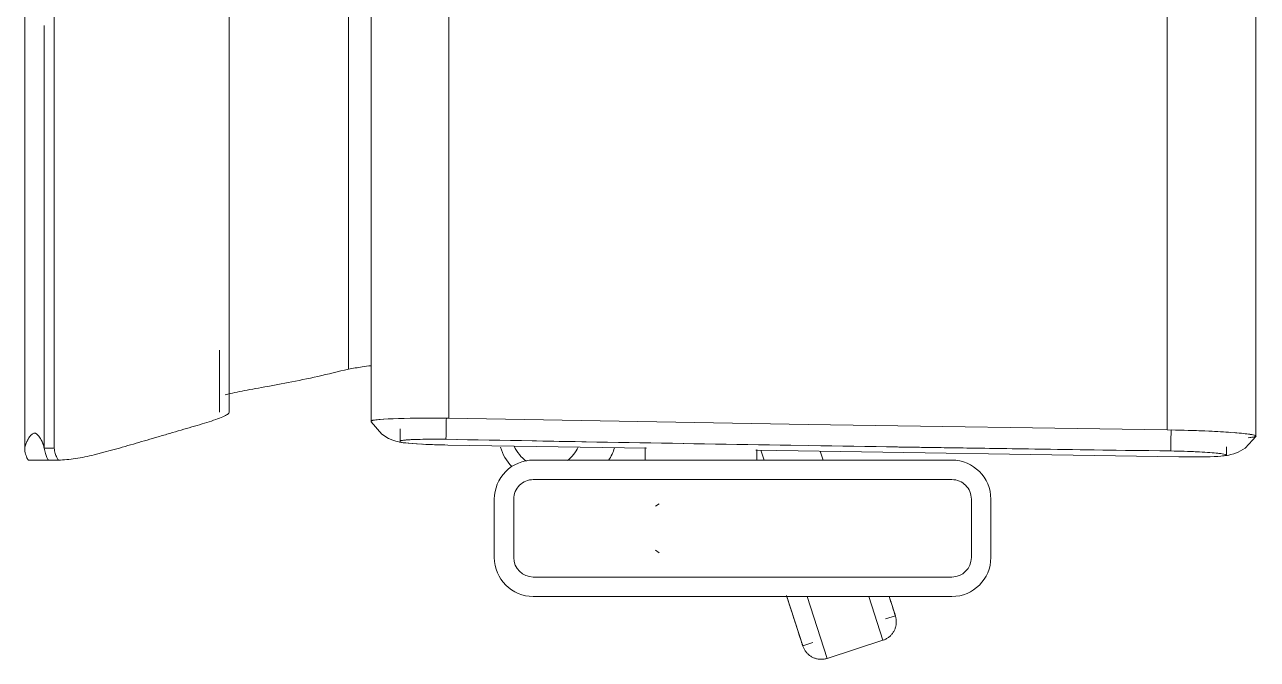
# Model space of a CAD drawing. Header units: millimetres. Extents: x -44657 to 28812, y -28146 to 16565.
# Drawn here: x -20147 to -19514, y -2801 to -2476 of the extents above; entities that cross this region are included whole.
import ezdxf

# ---------------------------------------------------------------- set-up
doc = ezdxf.new("R2010")
doc.units = ezdxf.units.MM
doc.layers.add('I-FURN', color=30, linetype='Continuous', lineweight=5)

# ---------------------------------------------------------------- blocks, each defined once
blk = doc.blocks.new('CHR01 - Operating Chair - CHR01 - Operating Chair-V43-NEW PROPOSED GROUND STOREY PLAN _White Box_')
at = {"layer": 'I-FURN', "color": 31}
for p, q in [((69.9999999999978, -33.45732740235695), (69.99999999999775, -23.1890806491676)), ((564.6717529176099, -21.28268696631358), (75.3282470823919, -21.28268696631358)), ((76.14548972440303, -36.38299167046521), (76.14548972440245, -31.27095836452078)), ((76.14623778912085, -31.27095836452084), (293.0613845958504, -31.27095836452084)), ((293.0613845958501, -31.27095836452075), (76.14623778912066, -31.27095836452075)), ((70.00049425743644, -38.57592344522084), (70.00049425743698, -33.45732740235698)), ((563.8545166946473, -36.38299167046522), (76.14548972440316, -36.38299167046522)), ((94.63110800884478, -126.333943037947), (545.3687510210755, -126.333943037947)), ((94.63300787742286, -121.3529881173432), (126.4824203725932, -121.3529881173475)), ((116.7533955374832, -187.5604072080927), (523.2493787942859, -187.5604072080927)), ((89.68994988027445, -199.1767776810649), (89.99836635852785, -199.1767776810649)), ((320.0000000000009, -199.1767776810437), (89.99836635852571, -199.1767776810394)), ((83.42714979417777, -214.1502821485879), (79.44713773999545, -214.0861567674947)), ((79.75682754215325, -214.0911639481417), (79.44869212899623, -214.0861993147364)), ((79.44901342319407, -214.0958545259516), (79.75730770356849, -214.1008217190025)), ((81.30327792470295, -214.1160801340163), (79.75682754215325, -214.0911639481417)), ((85.97760343912758, -214.1913407150509), (79.75949457671486, -214.0911554404744)), ((77.73598379349518, -238.6711344826505), (76.09211161480317, -340.6998628119538)), ((76.09221013915015, -340.6998607413324), (77.73611774683954, -238.668933472479)), ((91.45800603940805, -239.1767776810647), (319.9999999999995, -239.1767776810647)), ((20, -262.5), (49.99999999999918, -262.5)), ((49.99999999999918, -272.5000000000002), (19.99999999999994, -272.5000000000002)), ((0, -497.5), (0, -282.5)), ((10.00000000000017, -282.5), (10.00000000000017, -497.5)), ((59.99999999999898, -497.4999999999999), (59.99999999999736, -282.5)), ((69.99999999999756, -282.5), (69.99999999999918, -497.5)), ((70.63889090705418, -339.999999999979), (76.40504864453418, -339.999999999979)), ((23.71332401730161, -345.2605911431748), (22.40287260795496, -347.1318234286928)), ((46.28591802079121, -345.2623212281364), (47.59519181070537, -347.133553512996)), ((75.48409957469688, -397.3841434101073), (70.6388909070585, -397.3841434101073)), ((71.68845168618954, -614.023955308406), (75.18856045176267, -396.7858689203139)), ((75.18846195017068, -396.7858695786215), (71.68850870963824, -614.014303134619)), ((75.14588979515729, -399.42815703522), (69.99999999999709, -401.1001579843149)), ((-25.3504881441533, -420.9246200957241), (0.5418256254544631, -412.5116973709361)), ((-25.35048814415339, -420.9246200957239), (0.5418256254543714, -412.511697370936)), ((-31.77088336335073, -433.5253552024234), (0.04659587959866381, -423.1872295119077)), ((0.04659587959896205, -423.1872295119074), (-31.77088336335553, -433.5253552024249)), ((-25.35048814415144, -420.9246200956997), (-23.70227665742274, -425.9972934541871)), ((74.65578685257309, -429.8469332822917), (69.99999999999709, -431.3596901321555)), ((69.99999999999709, -431.3596901321555), (74.65578685257309, -429.8469332822917)), ((-31.77088336335006, -433.5253552023952), (-22.50037353210472, -462.0570506912537)), ((-0.05327543419581192, -454.7635463959962), (-22.50037353210241, -462.0570506912781)), ((-22.50037353210728, -462.0570506912796), (-0.05327543419679594, -454.7635463959963)), ((-11.54784990858177, -463.4047725628889), (-9.899638425404873, -468.4774459104567)), ((-9.899638425406247, -468.4774459104818), (-0.5376298444504743, -465.4355449262279)), ((-0.5376298444505843, -465.4355449262277), (-9.899638425406227, -468.4774459104817)), ((20, -507.4999999999997), (49.9999999999991, -507.4999999999997)), ((49.99999999999905, -517.5), (19.99999999999987, -517.5)), ((319.999999999999, -608.0550665512269), (85.51469216765209, -608.0550665512269)), ((72.61118830897524, -638.5530022342784), (76.75760139674351, -638.6198086448659)), ((73.06608142912022, -637.1704607132158), (73.21270319631802, -636.2923243912912)), ((73.2117742224988, -636.3080983619842), (73.06645570370848, -637.1784295797949)), ((81.63478495437597, -650.8149624117848), (81.51179339402833, -649.6177759123475)), ((83.0818174056782, -651.5096770285513), (83.22817012165402, -650.6331518713625)), ((83.24387963632572, -650.536722182045), (83.09758197632692, -651.4145081420378)), ((82.36774686259092, -653.6530364701675), (320.0000000000009, -653.6530364701719))]:
    blk.add_line(p, q, dxfattribs=at)
at = {"layer": 'I-FURN', "color": 31, "flags": 128}
for points in [[(89.60889509591257, -199.2763891231042), (83.34642452565127, -204.7082961225439), (81.17096539068415, -208.210764536768), (80.24976401322154, -210.3709321130087), (79.77244192891321, -211.8349877016042), (79.48381357822097, -212.9258879168981), (79.28759484612102, -213.8059560489451), (79.14168301640682, -214.5627429874918), (79.02547523493584, -215.2468084185085), (78.9279807083131, -215.889055834429), (78.89651274040507, -216.111566164014)], [(89.99836635852786, -199.1767776810646), (90.45041743860979, -200.1796611937918), (90.84748416045205, -203.138022964968), (91.16965594061529, -207.9035183823435), (91.40077774076987, -214.2371856067154), (91.52926014877548, -221.8214281163624), (91.54866052019891, -230.2759403228121), (91.45800603940808, -239.1767776810647)], [(91.45800603940756, -239.176777681091), (88.256313232112, -423.6159221161706), (85.51469216765165, -608.0550665512516)], [(76.44805893287997, -339.999999999979), (71.78731319324869, -339.999999999979), (69.99999999999709, -339.999999999979)], [(69.99999999999709, -397.3841434101073), (71.78731319325303, -397.3841434101073), (75.53034858396539, -397.3841434101073)], [(-0.1513653625735515, -412.7369287761719), (-0.8757104494216492, -412.9722827617586), (-1.608780208676694, -413.2104715652566), (-2.349401885110683, -413.4511141353868), (-3.096390642025017, -413.6938254953724), (-3.848551456757434, -413.9382173588094), (-4.604681032453607, -414.1838987508597), (-5.363569723097362, -414.4304766337017), (-6.124003468672209, -414.6775565353172), (-6.884765737396151, -414.9247431805773), (-7.644639471932795, -415.1716411235763), (-8.402409036403766, -415.4178553802773), (-9.156862161148775, -415.6629920603914), (-9.906791882114659, -415.9066589975234), (-10.65099847172442, -416.1484663765514), (-11.38829135818989, -416.3880273572618), (-12.11749103017545, -416.6249586931741), (-12.83743092375022, -416.8588813447034), (-13.54695928867931, -417.0894210855006), (-14.2449410309222, -417.3162091011703), (-14.93025952860095, -417.538882579255), (-15.60181841829777, -417.7570852896959), (-16.25854334905294, -417.9704681547066), (-16.8993837010741, -418.1786898072207), (-17.52331426650208, -418.3814171370076), (-18.12933688953001, -418.5783258235949), (-18.71648206323826, -418.7691008550785), (-19.28381048060228, -418.953437032115), (-19.83041453717005, -419.1310394561348), (-20.35541978306127, -419.3016240011512), (-20.85798632187572, -419.4649177682791), (-21.33731015436249, -419.6206595223292), (-21.79262446463655, -419.7686001097132), (-22.22320084692858, -419.9085028570507), (-22.6283504708843, -420.0401439497921), (-23.00742518352036, -420.163312790279), (-23.35981854617794, -420.2778123346246), (-23.68496680464169, -420.3834594079968), (-23.9823497910555, -420.4800849976071), (-24.25149175608419, -420.5675345231247), (-24.49196213000019, -420.6456680839725), (-24.70337621149962, -420.7143606831086), (-24.88539578314773, -420.7735024270401), (-25.03772965246586, -420.8229987015857), (-25.16013411775497, -420.8627703232648), (-25.25241335797971, -420.8927536659667), (-25.31441974604627, -420.912900762745), (-25.34605408495835, -420.9231793825359), (-25.35048814415144, -420.9246200956997)], [(-31.77088336335439, -433.5253552023995), (-31.88684976420436, -433.1425622274392), (-31.98741576810212, -432.7554380268704), (-32.07242049089671, -432.3646019168382), (-32.14172794316264, -431.9706791517361), (-32.19522724776091, -431.5742999239616), (-32.23283281721694, -431.1760983557195), (-32.25448449064263, -430.7767114845741), (-32.26014762998597, -430.3767782443246), (-32.24981317541312, -429.9769384428388), (-32.22349765986652, -429.5778317385013), (-32.18124318254765, -429.180096616908), (-32.12311734161033, -428.7843693693982), (-32.04921312599958, -428.3912830751631), (-31.95964876668738, -428.0014665884061), (-31.85456754755644, -427.6155435323546), (-31.73413757613118, -427.2341313015799), (-31.59855151468019, -426.8578400742753), (-31.44802627197163, -426.487271836142), (-31.28280265629226, -426.1230194173091), (-31.10314499017629, -425.7656655439453), (-30.90934068757181, -425.4157819060057), (-30.70169979400769, -425.0739282426898), (-30.48055449062316, -424.7406514469192), (-30.24625856273994, -424.4164846904806), (-29.99918683384753, -424.1019465710336), (-29.73973456601112, -423.7975402824662), (-29.46831682751607, -423.503752809904), (-29.18536782884518, -423.2210541506348), (-28.89134022802806, -422.9498965622006), (-28.58670440651059, -422.6907138389125), (-28.27194771662288, -422.4439206178236), (-27.94757370191493, -422.2099117154467), (-27.61410129162912, -421.989061496114), (-27.27206397047463, -421.7817232730519), (-26.92200892520254, -421.5882287431978), (-26.56449616921605, -421.4088874565127), (-26.20009764664948, -421.2439863208129), (-25.82939631741059, -421.0937891427199), (-25.45298522454607, -420.9585362056936), (-25.35048814415144, -420.9246200956997)], [(-25.35048814415144, -420.9246200956997), (-25.33527326870412, -420.919676482992), (-25.28965298291523, -420.9048535535892), (-25.21370026950837, -420.8801750210208), (-25.10753663662727, -420.8456803656738), (-24.97133192343084, -420.8014247716396), (-24.80530402840615, -420.7474790384215), (-24.60971856077612, -420.6839294676881), (-24.38488841556085, -420.6108777252039), (-24.13117327302879, -420.5284406781607), (-23.84897902328709, -420.4367502082575), (-23.53875711693387, -420.33595300068), (-23.20100384285081, -420.2262103094604), (-22.83625953421897, -420.1076976995001), (-22.44510770412228, -419.9806047656818), (-22.02817411205542, -419.8451348296023), (-21.58612576282185, -419.7015046142488), (-21.11966983948083, -419.5499438973296), (-20.62955257199821, -419.3906951436584)], [(-9.899638425404873, -468.4774459104567), (-10.28243140036524, -468.5934123113066), (-10.66955560093404, -468.6939783152044), (-11.06039171097055, -468.778983037999), (-11.4543144760683, -468.8482904902606), (-11.85069370384275, -468.9017897948632), (-12.24889527208492, -468.9393953643192), (-12.6482821432303, -468.9610470377449), (-13.04821538347978, -468.9667101770839), (-13.44805518496988, -468.9563757225154), (-13.84716188930311, -468.9300602069688), (-14.2448970109007, -468.8878057296499), (-14.64062425840622, -468.8296798887126), (-15.03371055264564, -468.7557756730975), (-15.42352703940264, -468.6662113137897), (-15.80945009544981, -468.5611300946587), (-16.19086232622447, -468.4407001232335), (-16.56715355352907, -468.3051140617825), (-16.93772179166233, -468.1545888190739), (-17.30197421049523, -467.9893652033945), (-17.6593280838634, -467.8097075372786), (-18.00921172179872, -467.6159032346741), (-18.35106538511461, -467.4082623411099), (-18.68434218088518, -467.1871170377254), (-19.00850893732384, -466.9528211098379), (-19.32304705677079, -466.7057493809455), (-19.6274533453425, -466.4462971131134), (-19.92124081790042, -466.1748793746183), (-20.20393947717397, -465.8919303759431), (-20.47509706560377, -465.5979027751304), (-20.7342797889005, -465.2932669536129), (-20.98107300998516, -464.9785102637252), (-21.21508191235776, -464.6541362490172), (-21.43593213169473, -464.3206638387314), (-21.64327035475248, -463.9786265175769), (-21.83676488461098, -463.6285714723048), (-22.01610617129164, -463.271058716314), (-22.18100730699583, -462.9066601937517), (-22.33120448508455, -462.5359588645128), (-22.46645742211508, -462.1595477716484), (-22.50037353210905, -462.0570506912537)], [(-9.899638425404873, -468.4774459104567), (-9.88442354996189, -468.472502297749), (-9.838803264168666, -468.4576793683462), (-9.7628505507618, -468.4330008357821), (-9.6566869178807, -468.3985061804308), (-9.520482204684276, -468.3542505863966), (-9.354454309659582, -468.3003048531785), (-9.158868842029552, -468.2367552824451), (-8.934038696814287, -468.1637035399609), (-8.680323554282223, -468.0812664929178), (-8.398129304540522, -467.9895760230146), (-8.087907398187303, -467.888778815437), (-7.750154124104245, -467.7790361242175), (-7.385409815472406, -467.6605235142571), (-6.994257985375714, -467.5334305804431), (-6.577324393308857, -467.3979606443593), (-6.135276044075283, -467.2543304290058), (-5.668820120734267, -467.1027697120867), (-5.17870285325165, -466.9435209584154), (-4.665708324712466, -466.7768389320323), (-4.130657216927659, -466.6029902886255), (-3.574405497526993, -466.4222531489299), (-2.997843050604263, -466.2349166538153), (-2.40189225307621, -466.0412805017122), (-1.78750649909847, -465.8416544691606), (-1.155668674803906, -465.6363579152219), (-0.5073895859405525, -465.4257192705942), (0.1562936592518327, -465.2100755121712)], [(-5.407136603129152, -467.0177435830361), (-5.886460435615925, -467.1734853370862), (-6.341774745889984, -467.3214259244702), (-6.772351128182016, -467.4613286718077), (-7.177500752133404, -467.5929697645534), (-7.5565754647738, -467.716138605036), (-7.908968827431375, -467.8306381493816), (-8.234117085895127, -467.9362852227538), (-8.531500072308939, -468.0329108123641), (-8.800642037337628, -468.1203603378817), (-9.04111241125362, -468.1984938987295), (-9.252526492753054, -468.2671864978699), (-9.434546064401161, -468.3263282417971), (-9.586879933719297, -468.3758245163427), (-9.709284399008402, -468.4155961380218), (-9.801563639233143, -468.445579480728), (-9.863570027304036, -468.465726577502), (-9.895204366211784, -468.4760051972929), (-9.899638425404873, -468.4774459104567)], [(85.51469216765207, -608.0550665512262), (85.26566922232362, -619.0544425012315), (84.88814843726367, -629.3865257985756), (84.4050326432548, -638.4245060403468), (83.84563074120122, -645.6200814103657), (83.24387963632572, -650.536722182045)], [(82.29018705551735, -653.7024242576006), (76.20583227363372, -648.0714638990027), (74.14421195283039, -644.5005081800066), (73.29295779873603, -642.3114663131636), (72.86292936695425, -640.832378736521), (72.60947790250752, -639.7322362377693), (72.44159875464035, -638.8456987705277), (72.3200317253214, -638.0839055022038), (72.22581362996236, -637.395660379185), (72.14895511955598, -636.7497231427701), (72.12463523283638, -636.5259786942983)], [(83.09758197632691, -651.4145081420379), (82.57595883021376, -653.4620173029427), (82.07899200069396, -653.2583292066142), (81.85906340574364, -652.3641710626672)]]:
    blk.add_lwpolyline(points, dxfattribs=at)
at = {"layer": 'I-FURN', "color": 31}
for centre, radius, start, end in [((20, -282.5), 19.99999999999998, 90.00000000000064, 180.0000000000004), ((49.99999999999918, -282.5), 20.00000000000002, 2.671665932429354e-13, 90.00000000000044), ((82.28221048790732, -287.0000000000001), 22.00000000000001, 104.9999999999992, 134.9999999999991), ((20, -282.5), 9.99999999999981, 90.00000000000037, 180), ((49.99999999999918, -282.5), 9.999999999999776, 359.9999999999996, 90.00000000000006), ((84.28221048790726, -289.2500000000002), 18, 113.425713954957, 145.4792722747383), ((84.28221048790726, -289.2500000000002), 17.99999999999999, 216.8496628382308, 244.7630046017968), ((82.28221048790718, -303.0000000000002), 21.99999999999998, 235.7788227958342, 254.3511578978181), ((20, -497.5), 20.00000000000002, 180.0000000000003, 269.9999999999986), ((20, -497.5), 9.999999999999758, 180.0000000000003, 269.9999999999999), ((49.99999999999918, -497.5), 9.999999999999774, 269.999999999999, 359.9999999999996), ((49.99999999999918, -497.5), 19.99999999999998, 269.9999999999989, 359.9999999999989)]:
    blk.add_arc(centre, radius, start, end, dxfattribs=at)
for centre, major_axis, ratio, start_param, end_param in [((89.34098694387173, -239.296141200518), (0.6449981299521714, 40.03251580433771), 0.05252342302525435, 4.74907574156094, 6.284804478874769), ((79.04378613966217, -239.1206158847814), (0.4033516003320444, 25.03445911726141), 0.0525234230252546, 8.442336000706442e-17, 0.9730510265679602), ((79.04372913494078, -239.1302650008988), (0.4033515909678007, 25.03445853605935), 0.05252342302525406, 1.017301511702892e-14, 0.2210996446350169), ((79.35614294030377, -239.1256167971821), (0.4033516364133595, 25.03446135668639), 0.05252342302525449, 5.528334479619305, 6.285213002141394), ((79.35608593558233, -239.1352659132994), (0.403351652653362, 25.03446236464098), 0.05252342302525424, 5.781828267413516, 6.032576698442676), ((79.04372913494078, -239.1302650008988), (0.4033515909677947, 25.03445853605933), 0.05252342302525468, 0.4431186607193109, 1.55321374114078), ((79.35608593558233, -239.1352659132994), (0.4033516526533565, 25.03446236464098), 0.05252342302525408, 5.529070330578444, 5.78034891801059), ((79.35608593558233, -239.1352659132994), (0.4033516526533615, 25.03446236464094), 0.0525234230252542, 5.2765844021457, 5.528121137578503), ((79.35614294030377, -239.1256167971821), (0.403351636413343, 25.0344613566864), 0.05252342302525399, 5.023748797937921, 5.527610222558834), ((79.04378613966217, -239.1206158847814), (0.4033516003320388, 25.0344591172614), 0.05252342302525467, 1.03539728872003, 1.229186724557399), ((79.35608593558233, -239.1352659132994), (0.4033516526533563, 25.03446236464097), 0.05252342302525388, 5.024192944491733, 5.275893357146417), ((79.04378613966217, -239.1206158847814), (0.4033516003320554, 25.0344591172614), 0.05252342302525447, 1.294542199278669, 1.553687109837308), ((79.35614294030377, -239.1256167971821), (0.4033516364133485, 25.03446135668639), 0.05252342302525494, 4.771455957097231, 5.02326266775062), ((79.35608593558233, -239.1352659132994), (0.4033516526533674, 25.03446236464097), 0.05252342302525429, 4.771849420691439, 5.023665576714331), ((282.2872829263758, -426.8310184612471), (62.83031008054671, 3899.63205238663), 0.05252342302525437, 1.52311846444562, 1.618593921930985), ((282.2873878670682, -426.8213701174668), (62.83032556499037, 3899.633013445596), 0.05252342302525435, 1.523120951476281, 1.568564359118221), ((282.2873878670682, -426.8213701174668), (62.83032556499037, 3899.633013445596), 0.05252342302525436, 1.572525037876465, 1.618596386227825), ((73.01548794665281, -613.4681328512462), (0.4043307285783342, 25.09522978491672), 0.05252342302525447, 1.593792910038067, 2.535002399566441), ((73.01550758712298, -613.458483133121), (0.4043192781443272, 25.09451910118093), 0.05252342302525404, 1.593793439563951, 3.475927004236101), ((73.15326739264226, -607.9011544132367), (0.4841652877548054, 30.05024919280498), 0.05252342302525378, 3.475609220638895, 4.647769266925426), ((73.15338941277408, -607.8915063446381), (0.4841435411680162, 30.0488994670633), 0.05252342302525433, 4.413263044025006, 4.647438728263524), ((83.13816840093159, -608.0620297004552), (0.7258117650536139, 45.04830263250165), 0.0525234230252544, 4.270806501719294, 4.668405142259496), ((73.15338941277408, -607.8915063446381), (0.4841435411680162, 30.0488994670633), 0.05252342302525422, 4.178740403191787, 4.413172034495415), ((73.15338941277408, -607.8915063446381), (0.4841435411680152, 30.04889946706324), 0.05252342302525395, 3.944217762358563, 4.17863931056895), ((73.15338941277408, -607.8915063446381), (0.4841435411680218, 30.04889946706324), 0.05252342302525418, 3.709695121525342, 3.944057940570854), ((83.13816840093159, -608.0620297004552), (0.7258117650536244, 45.04830263250169), 0.05252342302525421, 3.89960022146868, 4.213986800456522), ((73.01548794665281, -613.4681328512462), (0.4043307285783235, 25.09522978491675), 0.05252342302525414, 2.770304771948529, 3.476211889094802), ((73.15338941277408, -607.8915063446381), (0.4841435411680169, 30.04889946706334), 0.05252342302525397, 3.475172480692115, 3.709355123499496), ((83.13816840093159, -608.0620297004552), (0.7258117650536254, 45.04830263250174), 0.05252342302525446, 3.479857354293936, 3.839263483080883), ((83.00038895494215, -613.6290081384647), (0.6459772058771281, 40.09328322461339), 0.05252342302525434, 2.737635326826022, 2.894756192882043), ((83.00038895494215, -613.6290081384647), (0.6459772058771208, 40.09328322461349), 0.05252342302525421, 2.921052396317477, 3.476211889094791)]:
    blk.add_ellipse(centre, major_axis=major_axis, ratio=ratio, start_param=start_param, end_param=end_param, dxfattribs=at)
for points in [[(74.56899079467678, -21.34372020332486), (73.46688849488432, -21.60862306971665), (71.57026032798599, -22.18108601041556), (70.39349996243833, -22.83886336694514), (69.99999999999774, -23.1890806491676)], [(69.9999999999978, -33.45732740235695), (70.32154439201406, -33.1714722879737), (71.22433543655676, -32.6281732783843), (73.31067573426851, -31.88180522519874), (75.1396436099971, -31.46325322320629), (76.14623778912056, -31.27095836452075)], [(73.42111259459647, -31.90226007690757), (74.22391261921653, -31.67326589023738), (75.12929292645737, -31.46378770746233), (76.1454897244025, -31.27095836452084)], [(69.9999999999979, -33.45732740235697), (70.32658922946591, -33.17140895101969), (70.77223115772182, -32.89984179786406), (71.34516199284944, -32.63980312600359)], [(76.14548972440316, -36.38299167046523), (75.1292561929442, -36.57640570063747), (73.31844708052236, -36.99663024864543), (71.21782890119933, -37.74439904764893), (70.32657049887985, -38.28915508879623), (69.99999999999802, -38.57592344522086)], [(71.34516199284944, -32.63980312600359), (71.91809282797708, -32.3797644541431), (72.6183125699764, -32.13125426357776), (73.42111259459647, -31.90226007690757)], [(91.46587445539748, -237.8616619959356), (90.08103783192183, -237.8360123150331), (87.47409395499207, -237.7829999985818), (84.25555738589338, -237.7200192204546), (81.89078312851312, -237.6807852015098), (80.97711238135321, -237.6730400391137), (80.69249349296564, -237.6790179445099)], [(85.47005743680677, -610.0808734010003), (82.70001346447609, -610.0387384041268), (77.82066076160015, -609.9659520651331), (75.26590555421312, -609.9034025936643), (74.69705028975157, -609.8670187052354)]]:
    blk.add_open_spline(points, degree=3, dxfattribs=at)
for points, knots in [([(76.14623778912066, -31.27095836452075), (76.47602232533947, -31.22663298937601), (77.14257853506464, -31.09148256731481), (77.98997126987764, -30.81918046779213), (78.68229060833416, -30.55294317685226), (79.20935116421941, -30.33299934775069), (79.64958207870271, -30.13083869139234), (79.95614501439478, -29.97816803835712), (80.13066179735637, -29.8875595640273), (80.26076571904618, -29.8176006329177), (80.39154532354641, -29.74659913647595), (80.5683692202731, -29.65171798388587), (80.8816036786511, -29.48363186972005), (81.24276119484256, -29.28419487877457), (81.59484833803165, -29.06953289999612), (81.85145908500967, -28.89861699000225), (82.05627894841078, -28.74588065540626), (82.21385560730445, -28.61622051323391), (82.32687517747166, -28.51484745104379), (82.4410533131751, -28.40921352317175), (82.60161812763398, -28.26322890150925), (82.8097898264501, -28.07151381098743), (83.05994196571432, -27.82856309087581), (83.37621651365498, -27.49058117411989), (83.70757540573338, -27.04598466094613), (83.86581454779606, -26.59670325647975), (83.84052087653136, -26.23148697285867), (83.7337816174303, -25.85027716634704), (83.52576114334988, -25.46264937854312), (83.2621892891562, -25.08797592061173), (83.04786711715813, -24.81854189584261), (82.86529039926197, -24.60741637101926), (82.70353321662472, -24.4286027725115), (82.56824841858906, -24.27916191923877), (82.38566386433823, -24.10501833660191), (82.16828154346626, -23.92725056801943), (81.91554172641258, -23.74754681445763), (81.56350750944475, -23.5229393036671), (81.19783332032387, -23.31525117724871), (80.88165378102967, -23.13980539445449), (80.70410003724743, -23.04049042846396), (80.57358118836963, -22.965946973115), (80.444097137985, -22.89239827627146), (80.27005916425362, -22.79720385771267), (79.96397921304607, -22.63679233385391), (79.52335833332911, -22.42410860526998), (78.99444262678348, -22.19146499933687), (78.47325690356327, -21.97763851691318), (77.95662768555982, -21.78745435695841), (77.44065191448244, -21.62537295909818), (76.93206274784012, -21.49051039770814), (76.27122813254381, -21.34950464343317), (75.47650940642761, -21.25744061572226), (74.86675009899436, -21.2940153454358), (74.5689907946769, -21.34372020332457)], [-1, -1, -1, -1, -0.9444444444444444, -0.8888888888888888, -0.861111111111111, -0.8333333333333333, -0.8055555555555556, -0.7916666666666667, -0.7847222222222223, -0.7777777777777778, -0.7708333333333333, -0.7638888888888888, -0.75, -0.7222222222222222, -0.7083333333333333, -0.6944444444444444, -0.6805555555555556, -0.6736111111111112, -0.6666666666666666, -0.6597222222222221, -0.6527777777777777, -0.6388888888888888, -0.625, -0.6111111111111112, -0.5833333333333334, -0.5555555555555556, -0.5416666666666667, -0.5277777777777778, -0.5, -0.4861111111111111, -0.4722222222222222, -0.4583333333333333, -0.4513888888888888, -0.4409722222222222, -0.4305555555555555, -0.4166666666666666, -0.4027777777777777, -0.3888888888888888, -0.361111111111111, -0.3472222222222222, -0.3402777777777778, -0.3333333333333333, -0.3263888888888888, -0.3194444444444444, -0.3055555555555556, -0.2777777777777778, -0.25, -0.2222222222222222, -0.1944444444444444, -0.1666666666666667, -0.1388888888888889, -0.1111111111111111, -0.05555555555555555, 0, 0, 0, 0]), ([(69.99999999999802, -38.57592344522085), (70.0575347925839, -41.37176010081695), (70.42033273382354, -45.7902890591321), (71.59337929778853, -52.07830665977652), (72.53252258266605, -56.17157691588301), (73.3396056985398, -59.49721826996449), (74.22444435699514, -62.84876210073935), (75.8780947306428, -68.90588815673694), (78.13932845769378, -76.69669135348691), (80.31661471840775, -84.13508901287493), (81.97432890584392, -89.80661215569634), (83.7091685297755, -95.79202536699574), (85.42599883790663, -101.6960103369746), (87.02364579689612, -107.2066877472084), (88.56991704418627, -112.4456892743375), (90.08390676535251, -117.3426514346709), (91.52815926734323, -121.507029005968), (92.84864593449947, -124.6673391822363), (93.87400092822213, -126.1117177745709), (94.45294856090386, -126.333547007963), (94.63102851389714, -126.333849875398)], [0, 0, 0, 0, 0.06666666666666667, 0.1, 0.1333333333333333, 0.15, 0.1666666666666667, 0.2, 0.2666666666666667, 0.3, 0.3333333333333333, 0.3666666666666667, 0.4, 0.4333333333333333, 0.4666666666666667, 0.5, 0.5333333333333333, 0.5666666666666667, 0.6, 0.6152897506177387, 0.6152897506177387, 0.6152897506177387, 0.6152897506177387]), ([(103.4760930023501, -124.2290694314065), (103.6998408890974, -125.0789396855534), (104.2468211599845, -127.3155924681937), (105.1667334208756, -131.5322272317224), (106.1968956694491, -136.8487660732928), (107.5965584364875, -144.8838831977386), (109.6493977912603, -156.4203712863369), (112.8787346762553, -171.8796130386444), (115.3932893300159, -182.4173645427931), (116.7533955374832, -187.5604072080927)], [0.8380071822624797, 0.8380071822624797, 0.8380071822624797, 0.8380071822624797, 0.8500000000000001, 0.8666666666666667, 0.8833333333333333, 0.9, 0.9333333333333333, 0.9666666666666667, 1, 1, 1, 1]), ([(118.4734688056231, -199.1635568670069), (118.2658568818456, -197.6490573693583), (117.7144869034117, -193.7469469152461), (117.1272927574026, -189.8990142274287), (116.7533955374832, -187.5604072080927)], [-0.8146382096034981, -0.8146382096034981, -0.8146382096034981, -0.8146382096034981, -0.5, 0, 0, 0, 0])]:
    blk.add_open_spline(points, degree=3, knots=knots, dxfattribs=at)

msp = doc.modelspace()

# ---------------------------------------------------------------- block references
at = {"layer": 'I-FURN', "color": 31, "rotation": 89.99999999999906}
msp.add_blockref('CHR01 - Operating Chair - CHR01 - Operating Chair-V43-NEW PROPOSED GROUND STOREY PLAN _White Box_', (-20168.56235443192, -2769.069098202634), dxfattribs=at)

doc.saveas('drawing.dxf')
